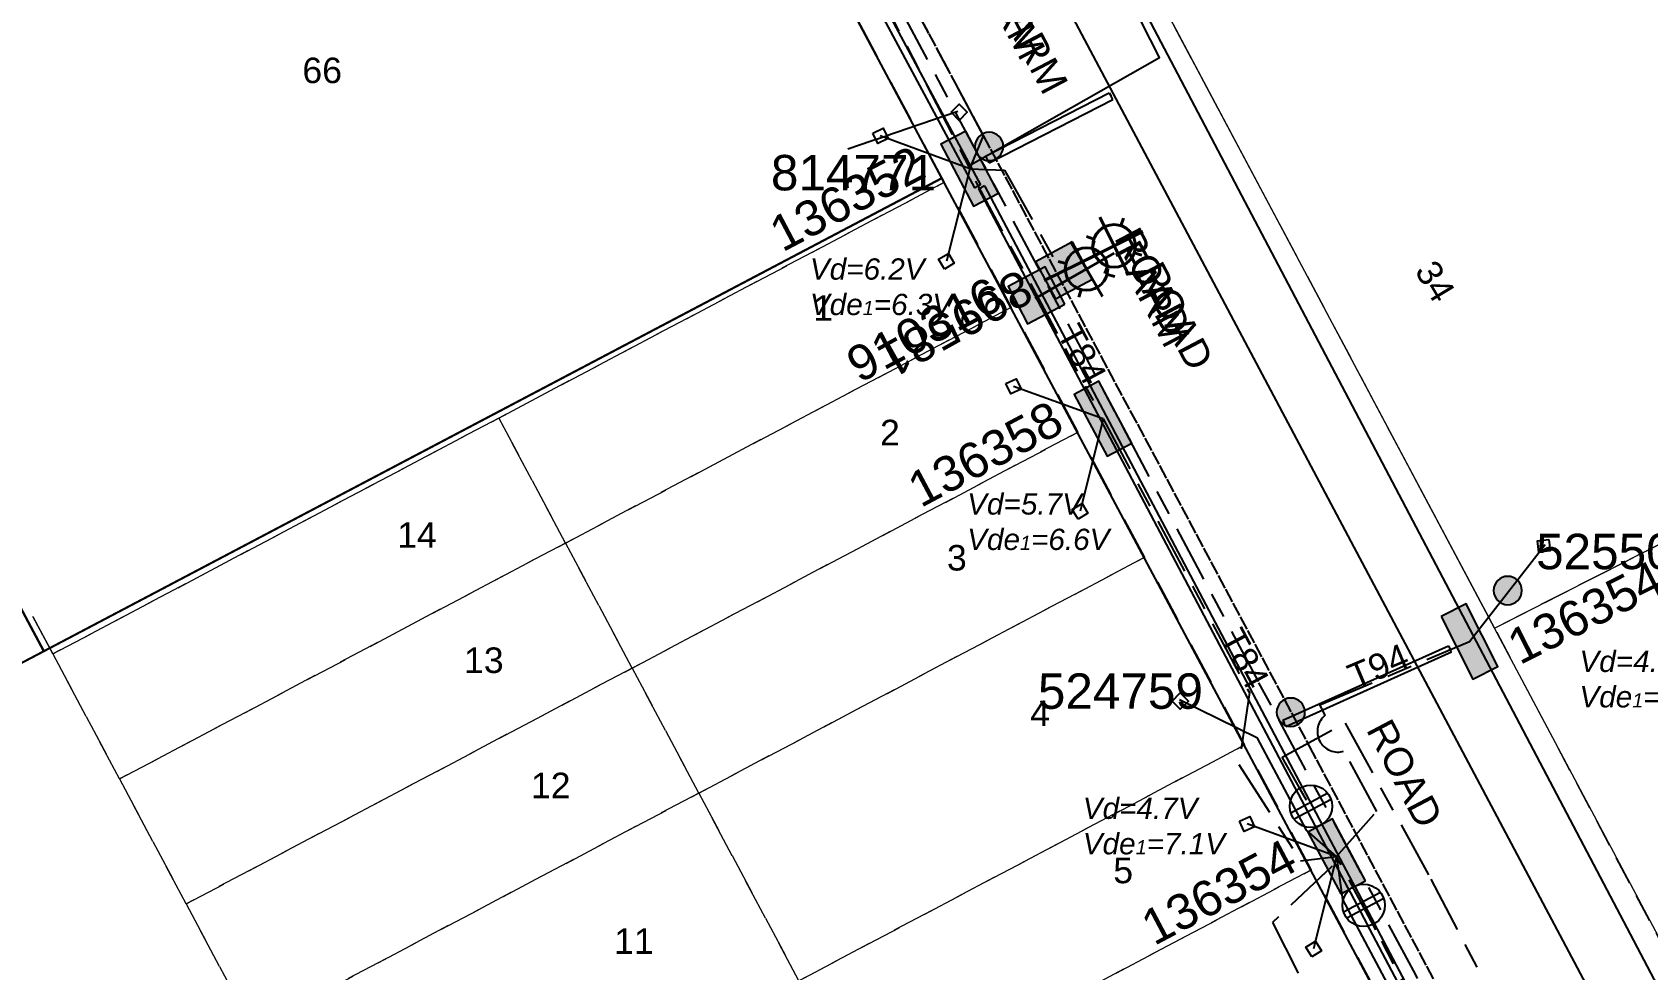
# Model space of a CAD drawing. Header units: metres. Extents: x 303173 to 305738, y 6269065 to 6269981.
# Drawn here: x 303649.8 to 303763.8, y 6269575.8 to 6269641.9 of the extents above; entities that cross this region are included whole.
import ezdxf
from ezdxf.enums import TextEntityAlignment as Align

# ---------------------------------------------------------------- set-up
doc = ezdxf.new("R2010")
doc.units = ezdxf.units.M
for name, pattern in [('Cable Exist OH', [1, 1, 0]), ('Cable Exist UG', [8.2, 4, -1.2, 1.8, -1.2]), ('Dash', [5, 3, -2]), ('IECLAUG', [3, 2, -1]), ('IECLROU40', [4, 2.5, -1.5])]:
    doc.linetypes.add(name, pattern=pattern)
doc.layers.add('_User kerb', color=7, linetype='Continuous', transparency=0.4)
for name, color, linetype in [('_User_SL_COLUMN', 7, 'Continuous'), ('Duct_SP_NEW', 7, 'Continuous'), ('Equip_LV_EXT', 7, 'Continuous'), ('Equip_SP_SL_EXT', 7, 'Continuous'), ('Mains_HV_EXT', 7, 'Continuous'), ('Mains_LV_EXT', 7, 'Continuous'), ('Mains_LV_NEW_T84', 7, 'Continuous'), ('Mains_LV_SL_EXT', 7, 'Continuous'), ('Notes', 7, 'Continuous'), ('Notes_HV_MISC', 7, 'Continuous'), ('Notes_LV_MISC', 7, 'Continuous'), ('Services_SP_EXT', 7, 'Continuous'), ('SupportsOH_SP_TR_HV_LV_SL_EXT', 7, 'Continuous'), ('SupportsUG_SP_LV_EXT', 7, 'Continuous'), ('SupportsUG_SP_LV_SL_EXT', 7, 'Continuous'), ('Trench_SP_NEW', 7, 'Continuous'), ('UG_Details_SP_MISC', 7, 'Continuous')]:
    doc.layers.add(name, color=color, linetype=linetype)
for name, color, linetype, lineweight, transparency in [('Cadastre Developer_SP_EXT', 7, 'Continuous', 5, 0.7), ('Cadastre Land Parcels_SP_EXT', 7, 'Continuous', 5, 0.7), ('Cadastre Roads_SP_EXT', 7, 'Continuous', 5, 0.7)]:
    doc.layers.add(name, color=color, linetype=linetype, lineweight=lineweight, transparency=transparency)
doc.layers.add('Cadastre Developer_SP_NEW', color=7, linetype='Continuous', lineweight=5)
doc.layers.add('Features_HIDE', color=7, linetype='Continuous', plot=False)
doc.styles.add('COLUMN_LABEL', font='arial.ttf')
doc.styles.add('iecARIAL', font='arial.ttf', dxfattribs={"height": 2})
doc.styles.add('POLE_LABEL', font='arial.ttf')
doc.styles.get("Standard").update_dxf_attribs({"font": 'arial.ttf'})
doc.linetypes.add('Cable New UG', pattern='A,7,-0.25,["x",Standard,S=2,R=0,X=0.2,Y=-0.8],-2.1', length=9.35)
doc.linetypes.add('IE Trench HV', pattern='A,7,-0.2,["/",Standard,S=3,R=0,X=0.6,Y=-1.4],-2.5', length=9.7)

# ---------------------------------------------------------------- blocks, each defined once
blk = doc.blocks.new('COLUMN_EXT')
blk.add_hatch(color=256).paths.add_polyline_path([(-1.49, 1.48), (-1.49, -1.49), (1.48, -1.49), (1.48, 1.48)])
blk.add_lwpolyline([(-1.49, -1.49), (1.48, -1.49), (1.48, 1.48), (-1.49, 1.48)], close=True)
for tag, height, style, flags, p in [('ASSET_NUM', 2.5, 'COLUMN_LABEL', 8, (2, 2)), ('STRUCTURE_PLANT_NUMBER', 0.2, 'POLE_LABEL', 9, (1.81, 0.03)), ('STREET_CODE', 0.2, 'COLUMN_LABEL', 9, (1.81, -0.2))]:
    blk.add_attdef(tag, text='', height=height, dxfattribs=dict(style=style, flags=flags)).set_placement(p, align=Align.MIDDLE_LEFT)
at = {"flags": 9}
for tag, p in [('COLUMN_TYPE', (1.81, -0.4)), ('OWNED_BY', (1.81, -0.6)), ('STATE', (1.81, -0.8)), ('USAGE', (1.81, -1)), ('LEGEND', (1.81, -1.2)), ('STREETNAME', (1.81, -1.6)), ('SUBURB', (1.81, -1.8)), ('LOCATION', (1.81, -1.4)), ('NOTES', (1.81, -2))]:
    blk.add_attdef(tag, text='', height=0.2, dxfattribs=at).set_placement(p, align=Align.MIDDLE_LEFT)
at = {"flags": 1}
blk.add_attdef('Z', (1.81, -2.35), '', height=0.2, dxfattribs=at)
blk = doc.blocks.new('PILLAR_EXT')
blk.add_hatch(color=256).paths.add_polyline_path([(-2.475, 0.99), (-2.475, -0.99), (2.475, -0.99), (2.475, 0.99)])
blk.add_lwpolyline([(-2.475, -0.99), (2.475, -0.99), (2.475, 0.99), (-2.475, 0.99)], close=True)
at = {"style": 'iecARIAL', "flags": 8}
blk.add_attdef('ASSET_NUM', (1.5, 3.5), '', height=2.5, dxfattribs=at)
for tag, p, flags in [('OWNED_BY', (0, -0.2), 9), ('STATE', (0, -0.4), 9), ('SUPPORT_TYPE', (0, -0.6), 9), ('USAGE', (0, -0.8), 9), ('LEGEND', (0, -1), 9), ('LOCATION', (0, -1.2), 9), ('STREETNAME', (0, -1.8), 9), ('SUBURB', (0, -2), 1), ('NOTES', (0, -1.4), 9), ('PARENT', (0, -1.6), 9)]:
    blk.add_attdef(tag, p, '', height=0.2, dxfattribs=dict(flags=flags))
blk = doc.blocks.new('CCP_EXT')
at = {"flags": 9}
for tag, p in [('STATE', (0, -1.8)), ('LEGEND', (0, -1.4)), ('LIFE_SUPPORT', (0, -1.6)), ('NOTES', (0, -2))]:
    blk.add_attdef(tag, text='', height=0.2, dxfattribs=at).set_placement(p, align=Align.MIDDLE_LEFT)
blk.add_wipeout([(0, 0.57), (0.57, 0), (0, -0.57), (-0.57, 0)])
blk.add_lwpolyline([(-0.57, 0), (0, 0.57), (0.57, 0), (0, -0.57), (-0.57, 0)])
at = {"flags": 1}
blk.add_attdef('Z', (0, 0), '', height=0.2, dxfattribs=at)
at = {"flags": 9}
for tag, p in [('CCP_TYPE', (0, 0)), ('CONSTRUCTED_VOLTAGE', (0, -0.2)), ('OPERATING_VOLTAGE', (0, -0.6)), ('ORIENTATION', (0, -0.8)), ('OWNED_BY', (0, -1)), ('NO_PHASES', (0, -0.4)), ('USAGE', (0, -1.2))]:
    blk.add_attdef(tag, text='', height=0.2, dxfattribs=at).set_placement(p, align=Align.MIDDLE_LEFT)
blk = doc.blocks.new('LV_UG_LINKS_CLOSED_EXT')
blk.add_wipeout([(-1.06, 1.06), (-1.18, 0.92), (-1.29, 0.76), (-1.37, 0.59), (-1.43, 0.42), (-1.48, 0.23), (-1.49, 0.05), (-1.49, -0.14), (-1.46, -0.33), (-1.41, -0.51), (-1.33, -0.68), (-1.24, -0.84), (-1.12, -0.99), (-0.99, -1.12), (-0.84, -1.24), (-0.68, -1.33), (-0.51, -1.41), (-0.33, -1.46), (-0.14, -1.49), (0.05, -1.49), (0.23, -1.48), (0.42, -1.43), (0.59, -1.37), (0.76, -1.29), (0.92, -1.18), (1.06, -1.06), (1.18, -0.92), (1.29, -0.76), (1.37, -0.59), (1.43, -0.42), (1.48, -0.23), (1.49, -0.05), (1.49, 0.14), (1.46, 0.33), (1.41, 0.51), (1.33, 0.68), (1.24, 0.84), (1.12, 0.99), (0.99, 1.12), (0.84, 1.24), (0.68, 1.33), (0.51, 1.41), (0.33, 1.46), (0.14, 1.49), (-0.05, 1.49), (-0.23, 1.48), (-0.42, 1.43), (-0.59, 1.37), (-0.76, 1.29), (-0.92, 1.18)])
for p, q in [((-0.25, -1.48), (-0.25, 1.48)), ((0.25, -1.48), (0.25, 1.48))]:
    blk.add_line(p, q)
blk.add_circle((0, 0), 1.5)
at = {"flags": 9}
for tag, p in [('ACTUAL_STATUS', (0, 0)), ('CONSTRUCTED_VOLTAGE', (0, -0.2)), ('OPERATING_VOLTAGE', (0, -0.6)), ('ORIENTATION', (0, -0.8)), ('STATE', (0, -1)), ('SWITCH_TYPE', (0, -1.2)), ('NO_PHASES', (0, -0.4)), ('USAGE', (0, -1.4)), ('NOTES', (0, -1.6))]:
    blk.add_attdef(tag, text='', height=0.2, dxfattribs=at).set_placement(p, align=Align.MIDDLE_LEFT)
at = {"flags": 1}
blk.add_attdef('Z', (0, 0), '', height=0.2, dxfattribs=at)
blk = doc.blocks.new('*U108')
at = {"lineweight": 40}
for p, q in [((-0.26, 7.11), (0.07, 6.65)), ((0.55, 3.21), (1.31, 7.65)), ((-1.29, 5.81), (3.15, 5.05)), ((2.62, 6.62), (2.16, 6.29)), ((-0.75, 4.24), (-0.29, 4.56)), ((0, 0), (0.68, 3.95)), ((2.12, 3.74), (1.8, 4.2))]:
    blk.add_line(p, q, dxfattribs=at)
blk.add_circle((0.93, 5.43), 1.5, dxfattribs=at)
at = {"style": 'iecARIAL', "flags": 8}
blk.add_attdef('ASSET_NUM', (1.5, 1.5), '', height=2.5, dxfattribs=at)
for tag, p, height, flags in [('CONSTRUCTED_VOLTAGE', (0.98, -0.65), 0.2, 9), ('CONTROL_TYPE', (0.98, -0.85), 0.2, 9), ('LANTERN_PURPOSE', (0.98, -1.05), 0.2, 9), ('LANTERN_TYPE', (0.98, -1.25), 0.2, 9), ('LNUMBER', (2.18, -3.25), 2.5, 8), ('OPERATING_VOLTAGE', (0.98, -1.65), 0.2, 9), ('ORIENTATION', (0.98, -1.85), 0.2, 9), ('OWNED_BY', (0.98, -2.05), 0.2, 9), ('STATE', (0.98, -2.25), 0.2, 9), ('NO_PHASES', (0.98, -1.45), 0.2, 9), ('USAGE', (0.98, -2.45), 0.2, 9), ('CEXIST', (0.98, -2.65), 0.2, 9), ('CNEW', (0.98, -2.85), 0.2, 9), ('CNUMBER', (0.98, -3.05), 0.2, 9), ('CREMOVE', (0.98, -3.25), 0.2, 9), ('CREPLACE', (0.98, -3.45), 0.2, 9), ('LKINGHEIGHT', (0.98, -3.65), 0.2, 9), ('LBRACKET', (0.98, -3.85), 0.2, 9), ('LBRACKETVOCAB', (0.98, -4.05), 0.2, 9), ('LCATEGORY', (0.98, -4.25), 0.2, 9), ('LCHARGE1', (0.98, -4.45), 0.2, 9), ('LCHARGE1PERCENT', (0.98, -4.65), 0.2, 9), ('LCHARGE2', (0.98, -4.85), 0.2, 9), ('LCHARGE2PERCENT', (0.98, -5.05), 0.2, 9), ('LCHARGE3', (0.98, -5.25), 0.2, 9), ('LCHARGE3PERCENT', (0.98, -5.45), 0.2, 9), ('LEXIST', (0.98, -5.65), 0.2, 9), ('LLAMP', (0.98, -5.85), 0.2, 9), ('LLAMPVOCAB', (0.98, -6.05), 0.2, 9), ('LMAST', (0.98, -6.25), 0.2, 9), ('LMASTVOCAB', (0.98, -6.45), 0.2, 9), ('LNEW', (0.98, -6.65), 0.2, 9), ('LANTNUMBER', (0.98, -6.85), 0.2, 9), ('LOUTREACH', (0.98, -7.25), 0.2, 9), ('LOUTREACHVOCAB', (0.98, -7.45), 0.2, 9), ('LRATECODE', (0.98, -7.65), 0.2, 9), ('LREMOVE', (0.98, -7.85), 0.2, 9), ('LREPLACE', (0.98, -8.05), 0.2, 9), ('STREETNAME', (0.98, -9.25), 0.2, 9), ('LTYPE', (0.98, -8.25), 0.2, 9), ('LTYPEVOCAB', (0.98, -8.45), 0.2, 9), ('LEGEND', (0.98, -8.65), 0.2, 9), ('LOCATION', (0.98, -8.85), 0.2, 9), ('NOTES', (0.98, -9.05), 0.2, 9), ('SUBURB', (0.98, -9.45), 0.2, 1)]:
    blk.add_attdef(tag, p, '', height=height, dxfattribs=dict(flags=flags))
blk = doc.blocks.new('*U110')
at = {"lineweight": 40}
for p, q in [((0, 0), (-0.34, -2.67)), ((-0.24, -1.92), (-0.8, -6.38)), ((-1.79, -2.52), (-1.44, -2.97)), ((1.11, -2.89), (0.66, -3.23)), ((1.71, -4.43), (-2.75, -3.87)), ((-2.15, -5.42), (-1.71, -5.07)), ((0.74, -5.78), (0.4, -5.34))]:
    blk.add_line(p, q, dxfattribs=at)
blk.add_circle((-0.52, -4.15), 1.5, dxfattribs=at)
at = {"style": 'iecARIAL', "flags": 8}
blk.add_attdef('ASSET_NUM', (1.5, 1.5), '', height=2.5, dxfattribs=at)
for tag, p, height, flags in [('CONSTRUCTED_VOLTAGE', (0.98, -0.65), 0.2, 9), ('CONTROL_TYPE', (0.98, -0.85), 0.2, 9), ('LANTERN_PURPOSE', (0.98, -1.05), 0.2, 9), ('LANTERN_TYPE', (0.98, -1.25), 0.2, 9), ('LNUMBER', (2.18, -3.25), 2.5, 8), ('OPERATING_VOLTAGE', (0.98, -1.65), 0.2, 9), ('ORIENTATION', (0.98, -1.85), 0.2, 9), ('OWNED_BY', (0.98, -2.05), 0.2, 9), ('STATE', (0.98, -2.25), 0.2, 9), ('NO_PHASES', (0.98, -1.45), 0.2, 9), ('USAGE', (0.98, -2.45), 0.2, 9), ('CEXIST', (0.98, -2.65), 0.2, 9), ('CNEW', (0.98, -2.85), 0.2, 9), ('CNUMBER', (0.98, -3.05), 0.2, 9), ('CREMOVE', (0.98, -3.25), 0.2, 9), ('CREPLACE', (0.98, -3.45), 0.2, 9), ('LKINGHEIGHT', (0.98, -3.65), 0.2, 9), ('LBRACKET', (0.98, -3.85), 0.2, 9), ('LBRACKETVOCAB', (0.98, -4.05), 0.2, 9), ('LCATEGORY', (0.98, -4.25), 0.2, 9), ('LCHARGE1', (0.98, -4.45), 0.2, 9), ('LCHARGE1PERCENT', (0.98, -4.65), 0.2, 9), ('LCHARGE2', (0.98, -4.85), 0.2, 9), ('LCHARGE2PERCENT', (0.98, -5.05), 0.2, 9), ('LCHARGE3', (0.98, -5.25), 0.2, 9), ('LCHARGE3PERCENT', (0.98, -5.45), 0.2, 9), ('LEXIST', (0.98, -5.65), 0.2, 9), ('LLAMP', (0.98, -5.85), 0.2, 9), ('LLAMPVOCAB', (0.98, -6.05), 0.2, 9), ('LMAST', (0.98, -6.25), 0.2, 9), ('LMASTVOCAB', (0.98, -6.45), 0.2, 9), ('LNEW', (0.98, -6.65), 0.2, 9), ('LANTNUMBER', (0.98, -6.85), 0.2, 9), ('LOUTREACH', (0.98, -7.25), 0.2, 9), ('LOUTREACHVOCAB', (0.98, -7.45), 0.2, 9), ('LRATECODE', (0.98, -7.65), 0.2, 9), ('LREMOVE', (0.98, -7.85), 0.2, 9), ('LREPLACE', (0.98, -8.05), 0.2, 9), ('STREETNAME', (0.98, -9.25), 0.2, 9), ('LTYPE', (0.98, -8.25), 0.2, 9), ('LTYPEVOCAB', (0.98, -8.45), 0.2, 9), ('LEGEND', (0.98, -8.65), 0.2, 9), ('LOCATION', (0.98, -8.85), 0.2, 9), ('NOTES', (0.98, -9.05), 0.2, 9), ('SUBURB', (0.98, -9.45), 0.2, 1)]:
    blk.add_attdef(tag, p, '', height=height, dxfattribs=dict(flags=flags))
blk = doc.blocks.new('POLE_EXT')
blk.add_hatch(color=256).paths.add_polyline_path([(-1, 0, 1), (1, 0, 1)])
blk.add_lwpolyline([(-1, 0, 1), (1, 0, 1)], format="xyb", close=True)
for tag, height, flags, p in [('pNumber', 2.5, 8, (-17.84, 2.07)), ('OWNED_BY', 0.2, 9, (1.35, -0.4)), ('SPECIAL_USE', 0.2, 9, (1.35, -0.8)), ('STATE', 0.2, 9, (1.35, -1)), ('PARENT', 0.2, 9, (1.35, -0.6)), ('USAGE', 0.2, 9, (1.35, -1.2)), ('cLV', 0.2, 9, (1.35, -1.4)), ('hDepth', 0.2, 9, (1.35, -1.6)), ('hDia', 0.2, 9, (1.35, -1.8)), ('cHV', 0.2, 9, (1.35, -2)), ('LBRACKET', 0.2, 9, (1.35, -2.2)), ('cLinedev', 0.2, 9, (1.35, -3.4)), ('LExisting', 0.2, 9, (1.35, -2.4)), ('LANTNUMBER', 0.2, 9, (1.35, -2.6)), ('LOther', 0.2, 9, (1.35, -2.8)), ('LRemove', 0.2, 9, (1.35, -3)), ('LEGEND', 0.2, 9, (1.35, -3.2)), ('pExisting', 0.2, 9, (1.35, -3.8)), ('pFooting', 0.2, 9, (1.35, -4.4)), ('pNew', 0.2, 9, (1.35, -4.6)), ('LOCATION', 0.2, 9, (1.35, -3.6)), ('PFNUMBER', 0.2, 9, (1.35, -4)), ('NEWPFNUMBER', 0.2, 9, (1.35, -4.2)), ('pRelocate', 0.2, 9, (1.35, -5)), ('pRemove', 0.2, 9, (1.35, -5.2)), ('pReplace', 0.2, 9, (1.35, -5.4)), ('pStay', 0.2, 9, (1.35, -5.6)), ('pType', 0.2, 9, (1.35, -5.8)), ('cspan', 0.2, 9, (1.35, -6)), ('STREETNAME', 0.2, 9, (1.35, -6.2)), ('SUBURB', 0.2, 9, (1.35, -6.4)), ('NOTES', 0.2, 9, (1.35, -6.6)), ('MAINTAINED_BY', 0.2, 9, (1.36, -6.81)), ('OPERATED_BY', 0.2, 9, (1.36, -7.01))]:
    blk.add_attdef(tag, text='', height=height, dxfattribs=dict(flags=flags)).set_placement(p, align=Align.MIDDLE_LEFT)
at = {"style": 'POLE_LABEL'}
for tag, height, flags, p in [('ASSET_NUM', 2.5, 8, (2, 2)), ('STRUCTURE_PLANT_NUMBER', 0.2, 9, (1.35, 0.03)), ('STREET_CODE', 0.2, 9, (1.35, -0.2))]:
    blk.add_attdef(tag, text='', height=height, dxfattribs=dict(at, flags=flags)).set_placement(p, align=Align.MIDDLE_LEFT)
at = {"flags": 1}
blk.add_attdef('Z', (1.35, -7.33), '', height=0.2, dxfattribs=at)

msp = doc.modelspace()

# ---------------------------------------------------------------- linework, layer by layer
at = {"layer": 'Cadastre Developer_SP_EXT', "linetype": 'Dash'}
msp.add_lwpolyline([(303648.87, 6269568.47), (303655.23, 6269556.56), (303662.26, 6269543.38), (303667.44, 6269533.67), (303672.38, 6269524.41), (303670.32, 6269517.66), (303693.3, 6269529.82), (303686.52, 6269531.89), (303681.82, 6269540.71), (303677.11, 6269549.54), (303672.4, 6269558.36), (303672.4, 6269558.36), (303665.33, 6269571.6), (303660.63, 6269580.43), (303655.92, 6269589.25), (303651.21, 6269598.07), (303626.29, 6269644.77)], dxfattribs=at)
for points in [[(303687.39, 6269605.9), (303682.68, 6269614.72), (303651.21, 6269598.07), (303655.92, 6269589.25), (303687.39, 6269605.9)], [(303692.1, 6269597.08), (303687.39, 6269605.9), (303655.92, 6269589.25), (303660.63, 6269580.43), (303692.1, 6269597.08)], [(303696.8, 6269588.25), (303692.1, 6269597.08), (303660.63, 6269580.43), (303665.33, 6269571.6), (303696.8, 6269588.25)], [(303696.8, 6269588.25), (303665.33, 6269571.6), (303672.4, 6269558.36), (303703.87, 6269575.01), (303696.8, 6269588.25)]]:
    msp.add_lwpolyline(points, close=True, dxfattribs=at)
at = {"layer": 'Cadastre Land Parcels_SP_EXT', "linetype": 'Continuous'}
msp.add_lwpolyline([(303797.55, 6269622.59), (303773.97, 6269667.06), (303729.63, 6269643.71), (303752.96, 6269599.89), (303797.55, 6269622.59)], close=True, dxfattribs=at)
at = {"layer": 'Duct_SP_NEW'}
for p, q in [((303717.04, 6269633.2), (303725.77, 6269637.67)), ((303725.77, 6269637.67), (303725.89, 6269637.44)), ((303717.28, 6269632.74), (303726.01, 6269637.21)), ((303726.01, 6269637.21), (303725.89, 6269637.44)), ((303717.04, 6269633.2), (303717.16, 6269632.97)), ((303717.28, 6269632.74), (303717.16, 6269632.97))]:
    msp.add_line(p, q, dxfattribs=at)
at = {"layer": 'Features_HIDE', "linetype": 'Continuous'}
for points in [[(303650.57, 6269598.26), (303625.48, 6269645.25), (303688.87, 6269678.65), (303684.94, 6269686.03), (303672.87, 6269708.65), (303661.49, 6269729.99), (303482.33, 6269635.59), (303496.67, 6269608.96), (303515.63, 6269573.69), (303534.43, 6269538.08), (303534.85, 6269537.28), (303650.57, 6269598.26)], [(303713.94, 6269631.65), (303688.87, 6269678.65), (303625.48, 6269645.25), (303650.57, 6269598.26), (303713.94, 6269631.65)], [(303757.69, 6269549.63), (303713.94, 6269631.65), (303534.84, 6269537.28), (303553.32, 6269503.55), (303572.31, 6269469.12), (303572.39, 6269468.98), (303579.81, 6269455.53), (303676.48, 6269506.69), (303757.69, 6269549.63)]]:
    msp.add_lwpolyline(points, close=True, dxfattribs=at)
at = {"layer": 'Mains_LV_SL_EXT', "linetype": 'Cable Exist UG'}
msp.add_lwpolyline([(303715.92, 6269632.32), (303718.37, 6269632.22), (303722.42, 6269624.97)], dxfattribs=at)
at = {"layer": 'UG_Details_SP_MISC'}
for p, q in [((303716.25, 6269630.97), (303716.47, 6269631.08)), ((303716.68, 6269631.19), (303716.47, 6269631.08)), ((303716.53, 6269630.89), (303716.74, 6269631)), ((303716.95, 6269631.12), (303716.74, 6269631)), ((303738.02, 6269593.4), (303749.71, 6269598.65)), ((303738.22, 6269592.96), (303749.91, 6269598.21)), ((303749.71, 6269598.65), (303749.81, 6269598.43)), ((303749.91, 6269598.21), (303749.81, 6269598.43)), ((303738.02, 6269593.4), (303738.12, 6269593.18)), ((303738.22, 6269592.96), (303738.12, 6269593.18))]:
    msp.add_line(p, q, dxfattribs=at)

# ---------------------------------------------------------------- block references
at = {"layer": '_User_SL_COLUMN', "rotation": 306.1830027404635}
msp.add_blockref('*U108', (303721.18, 6269624.42), dxfattribs=at)
at = {"layer": 'Equip_SP_SL_EXT', "rotation": 127.1744308601502}
msp.add_blockref('*U110', (303720.54, 6269623.15), dxfattribs=at)
at = {"layer": 'Features_HIDE'}
msp.add_blockref('CCP_EXT', (303715.17, 6269636.3), dxfattribs=at)
at = {"layer": 'SupportsUG_SP_LV_EXT'}
ref = msp.add_blockref('PILLAR_EXT', (303715.92, 6269632.32), dxfattribs=dict(at, rotation=117.7698075969647))
ref.add_attrib('ASSET_NUM', '136352', dxfattribs={"layer": '0', "height": 2.5, "rotation": 27.7698, "style": 'iecARIAL'}).set_placement((303712.42, 6269632.93), align=Align.MIDDLE_RIGHT)
ref = msp.add_blockref('PILLAR_EXT', (303725.33, 6269614.67), dxfattribs=dict(at, rotation=118.0724868416869))
ref.add_attrib('ASSET_NUM', '136358', dxfattribs={"layer": '0', "height": 2.5, "rotation": 28.0725, "style": 'iecARIAL'}).set_placement((303722.15, 6269614.94), align=Align.MIDDLE_RIGHT)
ref = msp.add_blockref('PILLAR_EXT', (303751.2, 6269598.95), dxfattribs=dict(at, rotation=296.8392656626807))
ref.add_attrib('ASSET_NUM', '136354A', dxfattribs={"layer": '0', "height": 2.5, "rotation": 26.8393, "style": 'iecARIAL'}).set_placement((303754.17, 6269598.38), align=Align.MIDDLE_LEFT)
ref = msp.add_blockref('PILLAR_EXT', (303741.81, 6269583.78), dxfattribs=dict(at, rotation=118.0419254926165))
ref.add_attrib('ASSET_NUM', '136354', dxfattribs={"layer": '0', "height": 2.5, "rotation": 27.9035, "style": 'iecARIAL'}).set_placement((303738.64, 6269584), align=Align.MIDDLE_RIGHT)
at = {"layer": 'SupportsUG_SP_LV_SL_EXT'}
ref = msp.add_blockref('COLUMN_EXT', (303720.62, 6269623.38), dxfattribs=dict(at, rotation=117.7390440969721))
ref.add_attrib('ASSET_NUM', '910316', dxfattribs={"layer": 'Features_HIDE', "height": 2.5, "rotation": 27.739, "style": 'COLUMN_LABEL'}).set_placement((303717.27, 6269624.79), align=Align.TOP_RIGHT)

# ---------------------------------------------------------------- texts
at = {"layer": 'Cadastre Developer_SP_EXT'}
for s, p in [('66', (303668.82, 6269638.36)), ('1', (303704.87, 6269621.59)), ('2', (303709.59, 6269612.8)), ('14', (303675.51, 6269605.57)), ('3', (303714.31, 6269603.96)), ('13', (303680.23, 6269596.73)), ('4', (303720.18, 6269592.98)), ('12', (303684.95, 6269587.89)), ('5', (303726.05, 6269581.89)), ('11', (303690.82, 6269576.9))]:
    msp.add_text(s, height=1.8, dxfattribs=at).set_placement(p)
at = {"layer": 'Cadastre Land Parcels_SP_EXT'}
msp.add_text('34', height=1.8, rotation=301.1669, dxfattribs=at).set_placement((303747.28, 6269625.11))
at = {"layer": 'Features_HIDE'}
for s, rotation, p in [('T84', 298.0728, (303722.04, 6269620.72)), ('T84', 297.9531, (303733.52, 6269599.24)), ('T94', 22.9036, (303743.1, 6269595.53))]:
    msp.add_text(s, height=1.8, rotation=rotation, dxfattribs=at).set_placement(p)
at = {"layer": 'Notes_LV_MISC', "color": 7, "char_height": 1.5, "attachment_point": 1}
for s, insert in [('{\\fArial|b0|i1|c0|p34;\\C5;Vd=4.9V\\C7;\\PVde\\H0.66667x;1\\H1.5x;=7.2V}', (303758.95, 6269598.3)), ('{\\fArial|b0|i1|c0|p34;\\C5;Vd=4.7V\\C7;\\PVde\\H0.66667x;1\\H1.5x;=7.1V}', (303723.9, 6269587.93))]:
    msp.add_mtext_dynamic_manual_height_columns(s, width=10.7768, gutter_width=4, heights=[0], dxfattribs=dict(at, insert=insert))

# ---------------------------------------------------------------- next in the draw order: linework, layer by layer
at = {"layer": 'Mains_LV_NEW_T84', "linetype": 'Cable New UG', "ltscale": 0.75, "flags": 128}
msp.add_lwpolyline([(303716.03, 6269632.62), (303729.31, 6269640.18), (303717.72, 6269662.97)], dxfattribs=at)

# ---------------------------------------------------------------- next in the draw order: block references
at = {"layer": 'Services_SP_EXT'}
for p, rotation in [((303709.62, 6269634.64), 339.8056031540536), ((303714.27, 6269625.79), 75.76980776141122), ((303719.01, 6269616.96), 340.0724870966471), ((303723.71, 6269608.14), 76.07248690365007), ((303756.44, 6269605.71), 231.6216604104164), ((303735.49, 6269586.07), 340.0419254893339), ((303740.19, 6269577.25), 76.04192538836632)]:
    msp.add_blockref('CCP_EXT', p, dxfattribs=dict(at, rotation=rotation))
msp.add_blockref('CCP_EXT', (303730.78, 6269594.75), dxfattribs=at)

# ---------------------------------------------------------------- next in the draw order: linework, layer by layer
at = {"layer": 'Cadastre Developer_SP_EXT', "linetype": 'Dash'}
for points in [[(303689.24, 6269678.07), (303657.77, 6269661.42), (303626.29, 6269644.77), (303651.21, 6269598.07), (303682.68, 6269614.72), (303714.15, 6269631.37), (303689.24, 6269678.07)], [(303718.86, 6269622.55), (303714.15, 6269631.37), (303682.68, 6269614.72), (303687.39, 6269605.9), (303718.86, 6269622.55)], [(303718.86, 6269622.55), (303687.39, 6269605.9), (303692.1, 6269597.08), (303723.57, 6269613.73), (303718.86, 6269622.55)], [(303723.57, 6269613.73), (303692.1, 6269597.08), (303696.8, 6269588.25), (303728.27, 6269604.9), (303723.57, 6269613.73)], [(303728.27, 6269604.9), (303696.8, 6269588.25), (303703.87, 6269575.01), (303735.34, 6269591.66), (303728.27, 6269604.9)], [(303735.34, 6269591.66), (303703.87, 6269575.01), (303708.58, 6269566.19), (303740.04, 6269582.84), (303735.34, 6269591.66)], [(303744.75, 6269574.01), (303740.04, 6269582.84), (303708.58, 6269566.19), (303713.28, 6269557.36), (303744.75, 6269574.01)]]:
    msp.add_lwpolyline(points, close=True, dxfattribs=at)
at = {"layer": 'Cadastre Developer_SP_NEW', "linetype": 'IECLROU40', "flags": 128}
msp.add_lwpolyline([(303752.96, 6269599.89), (303797.55, 6269622.59), (303773.96, 6269667.05), (303729.63, 6269643.71), (303752.96, 6269599.89)], dxfattribs=at)
msp.add_lwpolyline([(303752.96, 6269599.89), (303797.55, 6269622.59), (303773.96, 6269667.05), (303729.63, 6269643.71), (303752.96, 6269599.89)], dxfattribs=at)
at = {"layer": 'Cadastre Developer_SP_NEW', "linetype": 'IECLAUG', "flags": 128}
msp.add_lwpolyline([(303771.38, 6269565.04), (303837.74, 6269599.99), (303819.58, 6269634.2), (303797.55, 6269622.59), (303752.96, 6269599.89), (303771.38, 6269565.04)], dxfattribs=at)
at = {"layer": 'Cadastre Roads_SP_EXT', "linetype": 'Continuous'}
msp.add_lwpolyline([(303866.16, 6269363.2), (303877.72, 6269365.3), (303842.97, 6269430.64), (303838.04, 6269439.92), (303797.87, 6269515.45), (303752.96, 6269599.89), (303706.07, 6269688.1), (303701.84, 6269696.06), (303684.94, 6269686.03), (303713.94, 6269631.65), (303757.69, 6269549.63), (303849.8, 6269376.82), (303857.87, 6269361.68), (303866.16, 6269363.2)], close=True, dxfattribs=at)
at = {"layer": 'Features_HIDE', "linetype": 'Cable Exist OH'}
msp.add_lwpolyline([(303672, 6269718.97), (303688.71, 6269687.46), (303716.35, 6269635.63)], dxfattribs=at)
at = {"layer": 'Features_HIDE', "linetype": 'Cable Exist UG'}
msp.add_lwpolyline([(303715.92, 6269632.32), (303716.89, 6269634.63), (303716.89, 6269634.63), (303708.16, 6269650.98), (303720.16, 6269657.33)], dxfattribs=at)
at = {"layer": 'Features_HIDE'}
msp.add_lwpolyline([(303707.32, 6269633.73), (303715.09, 6269636.39)], dxfattribs=at)
at = {"layer": 'Mains_LV_EXT', "linetype": 'Cable Exist UG'}
for points in [[(303651.1, 6269677.1), (303651.1, 6269677.1), (303677.72, 6269691.86), (303686.56, 6269689.32), (303686.56, 6269689.32), (303715.92, 6269632.32)], [(303716.33, 6269631.44), (303716.33, 6269631.44), (303724.62, 6269615.95), (303724.62, 6269615.95)]]:
    msp.add_lwpolyline(points, dxfattribs=at)
at = {"layer": 'Services_SP_EXT'}
for points in [[(303715.92, 6269632.32), (303709.61, 6269634.64)], [(303715.92, 6269632.32), (303714.27, 6269625.79)], [(303725.33, 6269614.67), (303719.01, 6269616.96)], [(303725.33, 6269614.67), (303723.71, 6269608.14)], [(303751.2, 6269598.95), (303756.52, 6269605.8)]]:
    msp.add_lwpolyline(points, dxfattribs=at)
at = {"layer": 'UG_Details_SP_MISC'}
for p, q in [((303684.23, 6269690.71), (303716.25, 6269630.97)), ((303684.65, 6269690.94), (303716.68, 6269631.19))]:
    msp.add_line(p, q, dxfattribs=at)

# ---------------------------------------------------------------- next in the draw order: block references
at = {"layer": '_User_SL_COLUMN'}
ref = msp.add_blockref('COLUMN_EXT', (303722.57, 6269625.13), dxfattribs=dict(at, rotation=208.3344857886009))
ref.add_attrib('ASSET_NUM', '899581', dxfattribs={"layer": 'Features_HIDE', "height": 2.5, "rotation": 209.0898, "style": 'COLUMN_LABEL'}).set_placement((303720.02, 6269624.2), align=Align.MIDDLE_LEFT)
at = {"layer": 'Features_HIDE'}
ref = msp.add_blockref('POLE_EXT', (303717.29, 6269633.89), dxfattribs=at)
ref.add_attrib('ASSET_NUM', '814771', dxfattribs={"height": 2.5, "rotation": 359.9946, "style": 'POLE_LABEL'}).set_placement((303713.54, 6269632.04), align=Align.MIDDLE_RIGHT)
ref = msp.add_blockref('POLE_EXT', (303738.58, 6269593.96), dxfattribs=at)
ref.add_attrib('ASSET_NUM', '524759', dxfattribs={"layer": '0', "height": 2.5, "style": 'POLE_LABEL'}).set_placement((303732.38, 6269595.45), align=Align.MIDDLE_RIGHT)
at = {"layer": 'SupportsOH_SP_TR_HV_LV_SL_EXT'}
ref = msp.add_blockref('POLE_EXT', (303753.89, 6269602.55), dxfattribs=at)
ref.add_attrib('ASSET_NUM', '525500', dxfattribs={"layer": 'Features_HIDE', "height": 2.5, "rotation": 0.0551, "style": 'POLE_LABEL'}).set_placement((303755.89, 6269603.3), align=Align.BOTTOM_LEFT)

# ---------------------------------------------------------------- next in the draw order: texts
at = {"layer": 'Notes_HV_MISC', "style": 'iecARIAL'}
msp.add_text('SCHOFIELDS                    FARM                  ROAD', height=2, rotation=297.7793, dxfattribs=at).set_placement((303700.32, 6269676.34))
at = {"layer": 'Notes_LV_MISC', "style": 'iecARIAL'}
msp.add_text('SCHOFIELDS                    FARM                  ROAD', height=2, rotation=297.7793, dxfattribs=at).set_placement((303701.93, 6269673.92))
at = {"layer": 'Notes_LV_MISC', "color": 7, "char_height": 1.5, "attachment_point": 1}
for s, insert in [('{\\fArial|b0|i1|c0|p34;\\C5;Vd=6.2V\\C7;\\PVde\\H0.66667x;1\\H1.5x;=6.3V}', (303704.64, 6269625.99)), ('{\\fArial|b0|i1|c0|p34;\\C5;Vd=5.7V\\C7;\\PVde\\H0.66667x;1\\H1.5x;=6.6V}', (303715.74, 6269609.41))]:
    msp.add_mtext_dynamic_manual_height_columns(s, width=10.7768, gutter_width=4, heights=[0], dxfattribs=dict(at, insert=insert))

# ---------------------------------------------------------------- next in the draw order: block references
at = {"layer": 'Equip_LV_EXT', "rotation": 118.0419254926165}
for p in [(303740, 6269587.32), (303743.72, 6269580.33)]:
    msp.add_blockref('LV_UG_LINKS_CLOSED_EXT', p, dxfattribs=at)

# ---------------------------------------------------------------- next in the draw order: linework, layer by layer
at = {"layer": '_User kerb', "transparency": 33554585}
msp.add_lwpolyline([(303700.76, 6269685.28), (303782.86, 6269530.59, 0.416036), (303795.01, 6269526.91), (303854.27, 6269558.12, 0.417613), (303857.97, 6269570.3), (303775.93, 6269724.87)], format="xyb", dxfattribs=at)
at = {"layer": 'Features_HIDE', "linetype": 'Cable Exist OH'}
msp.add_lwpolyline([(303716.35, 6269635.63), (303739.88, 6269591.56), (303762.93, 6269548.26)], dxfattribs=at)
at = {"layer": 'Mains_HV_EXT', "linetype": 'Cable Exist UG'}
msp.add_lwpolyline([(303692.23, 6269548.06), (303692.23, 6269548.06), (303692.23, 6269548.06), (303704.94, 6269555.53), (303714.22, 6269540.08), (303714.22, 6269540.08), (303748.06, 6269558.95), (303751.41, 6269567.95), (303747.4, 6269575.42), (303736.29, 6269596.12), (303736.29, 6269596.12), (303716.8, 6269632.79), (303716.8, 6269632.79), (303691.89, 6269679.48)], dxfattribs=at)
at = {"layer": 'Mains_LV_EXT', "linetype": 'Cable Exist UG'}
for points in [[(303725.33, 6269614.67), (303735.66, 6269595.34), (303734.9, 6269590.26), (303739.27, 6269583.47), (303741.81, 6269583.78)], [(303739.69, 6269587.75), (303739.69, 6269587.75), (303737.96, 6269590.79), (303742.42, 6269593.19), (303742.42, 6269593.19), (303748.46, 6269582.18), (303754.39, 6269570.82), (303754.39, 6269570.82), (303757.08, 6269565.99), (303754.59, 6269559.67), (303754.59, 6269559.67), (303759.63, 6269550.23), (303768.16, 6269554.78), (303760.63, 6269570.28), (303764.96, 6269572.76), (303767.17, 6269568.57)], [(303664.91, 6269530.05), (303666.8, 6269530.86), (303678.83, 6269537.81), (303678.83, 6269537.81), (303683.77, 6269528.55), (303693.71, 6269525.51), (303723.59, 6269541.32), (303724.3, 6269543.96), (303724.3, 6269543.96), (303749.06, 6269557.06), (303752.08, 6269564.34), (303752.08, 6269564.34), (303744.57, 6269578.6), (303744.57, 6269578.6), (303741.81, 6269583.78)]]:
    msp.add_lwpolyline(points, dxfattribs=at)
msp.add_lwpolyline([(303741.81, 6269583.78), (303744.64, 6269586.96), (303744.64, 6269586.96), (303742.34, 6269591.21, -0.833956), (303741.01, 6269593.74), (303740.63, 6269594.48), (303751.2, 6269598.95)], format="xyb", dxfattribs=at)
at = {"layer": 'Mains_LV_SL_EXT', "linetype": 'Cable Exist UG'}
msp.add_lwpolyline([(303741.49, 6269583.09), (303737.29, 6269579.12), (303737.29, 6269579.12), (303744.97, 6269563.91)], dxfattribs=at)
at = {"layer": 'Services_SP_EXT'}
for points in [[(303741.81, 6269583.78), (303739.68, 6269585.64), (303739.68, 6269585.64), (303736.22, 6269592.13), (303730.73, 6269594.83)], [(303741.81, 6269583.78), (303735.49, 6269586.07)], [(303741.81, 6269583.78), (303740.19, 6269577.25)], [(303741.81, 6269583.78), (303742.22, 6269580.75), (303742.22, 6269580.75), (303745.6, 6269574.42), (303744.7, 6269568.43)]]:
    msp.add_lwpolyline(points, dxfattribs=at)
at = {"layer": 'Trench_SP_NEW', "linetype": 'IE Trench HV', "ltscale": 0.5, "flags": 128}
msp.add_lwpolyline([(303700.55, 6269696.15), (303768.94, 6269566.12)], dxfattribs=at)
at = {"layer": 'UG_Details_SP_MISC'}
for p, q in [((303716.53, 6269630.89), (303751.62, 6269564.51)), ((303716.95, 6269631.12), (303752.13, 6269564.57))]:
    msp.add_line(p, q, dxfattribs=at)

# ---------------------------------------------------------------- next in the draw order: texts
at = {"layer": 'Notes', "style": 'iecARIAL'}
msp.add_text('SCHOFIELDS                                          FARM                                       ROAD', height=2, rotation=297.7793, dxfattribs=at).set_placement((303702.55, 6269671.16))

doc.saveas('drawing.dxf')
